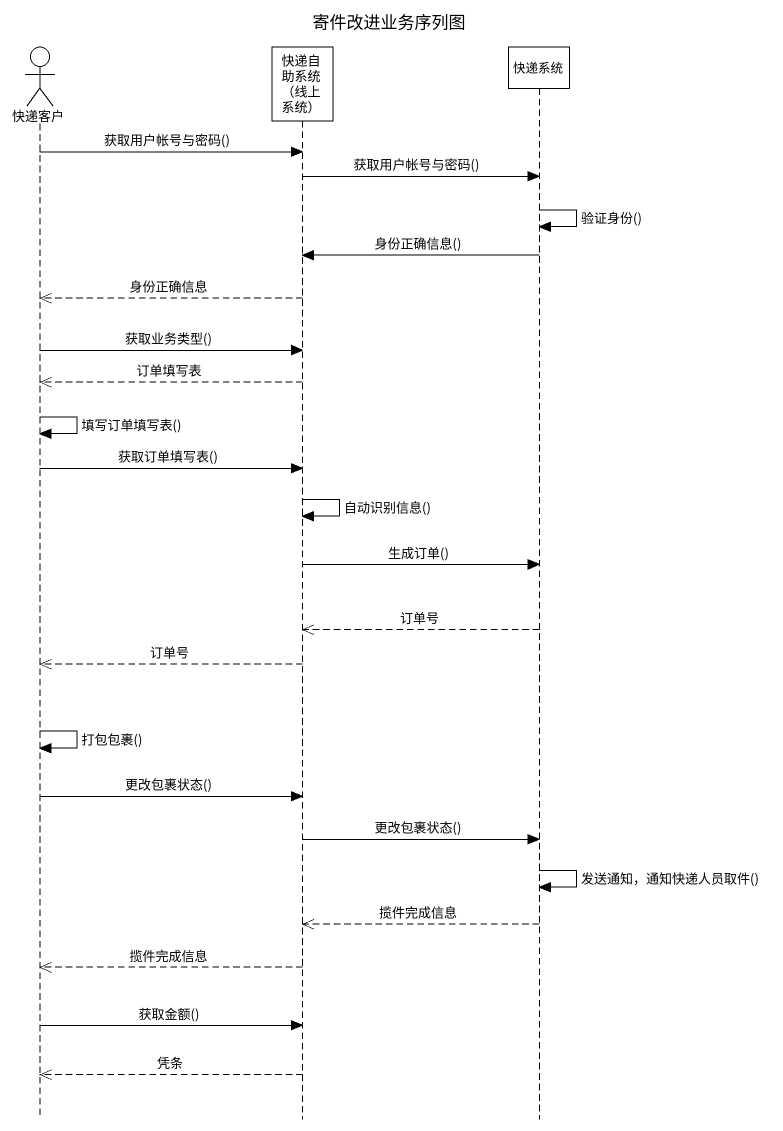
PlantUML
@startuml
title 寄件改进业务序列图
hide footbox
actor 快递客户
participant "快递自助系统（线上系统）" as 快递自助系统_线上系统
participant 快递系统

快递客户 -> 快递自助系统_线上系统 : 获取用户帐号与密码()
快递自助系统_线上系统 -> 快递系统 : 获取用户帐号与密码()
快递系统 -> 快递系统 : 验证身份()
快递系统 -> 快递自助系统_线上系统 : 身份正确信息()
快递自助系统_线上系统 -->> 快递客户 : 身份正确信息
快递客户 -> 快递自助系统_线上系统 : 获取业务类型()
快递自助系统_线上系统 -->> 快递客户 : 订单填写表
快递客户 -> 快递客户 : 填写订单填写表()
快递客户 -> 快递自助系统_线上系统 : 获取订单填写表()
快递自助系统_线上系统 -> 快递自助系统_线上系统 : 自动识别信息()
快递自助系统_线上系统 -> 快递系统 : 生成订单()
快递系统 -->> 快递自助系统_线上系统 : 订单号
快递自助系统_线上系统 -->> 快递客户 : 订单号
快递客户 -> 快递客户 : 打包包裹()
快递客户 -> 快递自助系统_线上系统 : 更改包裹状态()
快递自助系统_线上系统 -> 快递系统 : 更改包裹状态()
快递系统 -> 快递系统 : 发送通知，通知快递人员取件()
快递系统 -->> 快递自助系统_线上系统 : 揽件完成信息
快递自助系统_线上系统 -->> 快递客户 : 揽件完成信息
快递客户 -> 快递自助系统_线上系统 : 获取金额()
快递自助系统_线上系统 -->> 快递客户 : 凭条
@enduml
